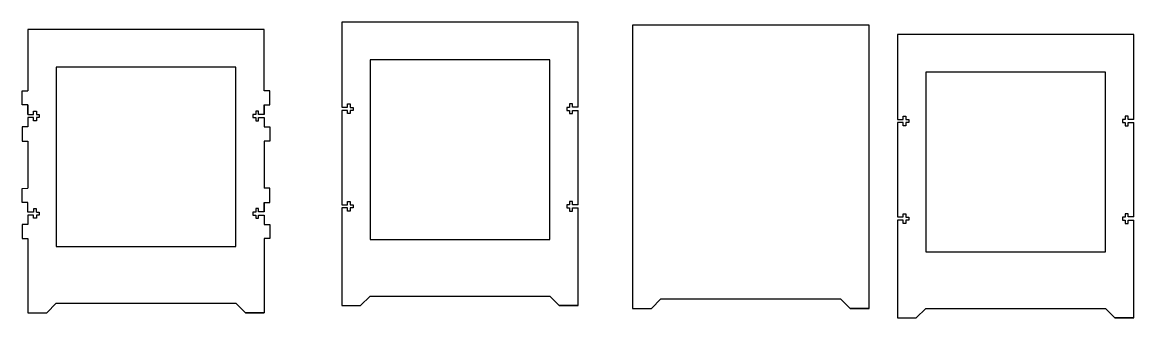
# Model space of a CAD drawing. Header units: millimetres. Extents: x -734 to 2460, y -330 to 1597.
# Drawn here: x 1110 to 2286, y 1284 to 1597 of the extents above; entities that cross this region are included whole.
import ezdxf

# ---------------------------------------------------------------- set-up
doc = ezdxf.new("R2010")
doc.units = ezdxf.units.MM

msp = doc.modelspace()

# ---------------------------------------------------------------- linework, layer by layer
for p, q in [((1366.23, 1524.303), (1366.23, 1589.303)), ((1668.132, 1556.873), (1478.132, 1556.873)), ((1478.132, 1556.873), (1478.132, 1366.873)), ((1668.132, 1366.873), (1668.132, 1556.873)), ((1336.23, 1549.303), (1146.23, 1549.303)), ((1146.23, 1549.303), (1146.23, 1359.303)), ((1336.23, 1359.303), (1336.23, 1549.303)), ((2255.747, 1543.888), (2065.747, 1543.888)), ((2065.747, 1543.888), (2065.747, 1353.888)), ((2255.747, 1353.888), (2255.747, 1543.888)), ((1110.23, 1509.303), (1110.23, 1524.303)), ((1110.23, 1524.303), (1116.23, 1524.303)), ((1372.23, 1524.303), (1366.23, 1524.303)), ((1372.23, 1509.303), (1372.23, 1524.303)), ((1116.23, 1509.303), (1110.23, 1509.303)), ((1116.23, 1499.303), (1116.23, 1509.303)), ((1366.23, 1499.303), (1366.23, 1509.303)), ((1366.23, 1509.303), (1372.23, 1509.303)), ((1448.132, 1506.873), (1454.132, 1506.873)), ((1454.132, 1506.873), (1454.132, 1510.273)), ((1454.132, 1510.273), (1457.132, 1510.273)), ((1457.132, 1510.273), (1457.132, 1506.734)), ((1457.132, 1506.734), (1460.132, 1506.734)), ((1460.132, 1506.734), (1460.132, 1503.534)), ((1689.132, 1506.734), (1686.132, 1506.734)), ((1686.132, 1506.734), (1686.132, 1503.534)), ((1692.132, 1510.273), (1689.132, 1510.273)), ((1689.132, 1510.273), (1689.132, 1506.734)), ((1692.132, 1506.873), (1692.132, 1510.273)), ((1698.132, 1506.873), (1692.132, 1506.873)), ((1116.23, 1499.303), (1122.23, 1499.303)), ((1122.23, 1495.964), (1116.23, 1495.964)), ((1116.23, 1495.964), (1116.23, 1485.964)), ((1122.23, 1499.303), (1122.23, 1502.703)), ((1122.23, 1502.703), (1125.23, 1502.703)), ((1122.23, 1492.564), (1122.23, 1495.964)), ((1125.23, 1502.703), (1125.23, 1499.164)), ((1125.23, 1499.164), (1128.23, 1499.164)), ((1128.23, 1495.964), (1125.23, 1495.964)), ((1125.23, 1495.964), (1125.23, 1492.564)), ((1128.23, 1499.164), (1128.23, 1495.964)), ((1357.23, 1499.164), (1354.23, 1499.164)), ((1354.23, 1499.164), (1354.23, 1495.964)), ((1354.23, 1495.964), (1357.23, 1495.964)), ((1360.23, 1502.703), (1357.23, 1502.703)), ((1357.23, 1502.703), (1357.23, 1499.164)), ((1357.23, 1495.964), (1357.23, 1492.564)), ((1360.23, 1499.303), (1360.23, 1502.703)), ((1366.23, 1499.303), (1360.23, 1499.303)), ((1360.23, 1492.564), (1360.23, 1495.964)), ((1360.23, 1495.964), (1366.23, 1495.964)), ((1366.23, 1495.964), (1366.23, 1485.964)), ((1454.132, 1503.534), (1448.132, 1503.534)), ((1454.132, 1500.134), (1454.132, 1503.534)), ((1457.132, 1500.134), (1454.132, 1500.134)), ((1460.132, 1503.534), (1457.132, 1503.534)), ((1457.132, 1503.534), (1457.132, 1500.134)), ((1686.132, 1503.534), (1689.132, 1503.534)), ((1689.132, 1503.534), (1689.132, 1500.134)), ((1689.132, 1500.134), (1692.132, 1500.134)), ((1692.132, 1500.134), (1692.132, 1503.534)), ((1692.132, 1503.534), (1698.132, 1503.534)), ((2035.747, 1493.888), (2041.747, 1493.888)), ((2041.747, 1493.888), (2041.747, 1497.288)), ((2041.747, 1497.288), (2044.747, 1497.288)), ((2044.747, 1497.288), (2044.747, 1493.749)), ((2044.747, 1493.749), (2047.747, 1493.749)), ((2047.747, 1493.749), (2047.747, 1490.549)), ((2276.747, 1493.749), (2273.747, 1493.749)), ((2273.747, 1493.749), (2273.747, 1490.549)), ((2279.747, 1497.288), (2276.747, 1497.288)), ((2276.747, 1497.288), (2276.747, 1493.749)), ((2279.747, 1493.888), (2279.747, 1497.288)), ((2285.747, 1493.888), (2279.747, 1493.888)), ((1116.23, 1485.964), (1110.23, 1485.964)), ((1110.23, 1485.964), (1110.23, 1470.964)), ((1125.23, 1492.564), (1122.23, 1492.564)), ((1357.23, 1492.564), (1360.23, 1492.564)), ((1366.23, 1485.964), (1372.23, 1485.964)), ((1372.23, 1485.964), (1372.23, 1470.964)), ((2041.747, 1490.549), (2035.747, 1490.549)), ((2041.747, 1487.149), (2041.747, 1490.549)), ((2044.747, 1487.149), (2041.747, 1487.149)), ((2047.747, 1490.549), (2044.747, 1490.549)), ((2044.747, 1490.549), (2044.747, 1487.149)), ((2273.747, 1490.549), (2276.747, 1490.549)), ((2276.747, 1490.549), (2276.747, 1487.149)), ((2276.747, 1487.149), (2279.747, 1487.149)), ((2279.747, 1487.149), (2279.747, 1490.549)), ((2279.747, 1490.549), (2285.747, 1490.549)), ((1110.23, 1470.964), (1116.23, 1470.964)), ((1372.23, 1470.964), (1366.23, 1470.964)), ((1110.23, 1420.903), (1116.23, 1421.041)), ((1110.23, 1405.903), (1110.23, 1420.903)), ((1372.23, 1421.041), (1366.23, 1421.041)), ((1372.23, 1406.041), (1372.23, 1421.041)), ((1116.23, 1405.903), (1110.23, 1405.903)), ((1116.23, 1395.903), (1116.23, 1405.903)), ((1125.23, 1399.303), (1122.23, 1399.303)), ((1122.23, 1399.303), (1122.23, 1395.903)), ((1125.23, 1395.903), (1125.23, 1399.303)), ((1360.23, 1399.441), (1357.23, 1399.441)), ((1357.23, 1399.441), (1357.23, 1395.903)), ((1360.23, 1396.041), (1360.23, 1399.441)), ((1366.23, 1396.041), (1366.23, 1406.041)), ((1366.23, 1406.041), (1372.23, 1406.041)), ((1448.132, 1403.612), (1454.132, 1403.612)), ((1454.132, 1400.273), (1448.132, 1400.273)), ((1454.132, 1403.612), (1454.132, 1407.012)), ((1454.132, 1407.012), (1457.132, 1407.012)), ((1454.132, 1396.873), (1454.132, 1400.273)), ((1457.132, 1407.012), (1457.132, 1403.473)), ((1457.132, 1403.473), (1460.132, 1403.473)), ((1460.132, 1400.273), (1457.132, 1400.273)), ((1457.132, 1400.273), (1457.132, 1396.873)), ((1460.132, 1403.473), (1460.132, 1400.273)), ((1689.132, 1403.473), (1686.132, 1403.473)), ((1686.132, 1403.473), (1686.132, 1400.273)), ((1686.132, 1400.273), (1689.132, 1400.273)), ((1692.132, 1407.012), (1689.132, 1407.012)), ((1689.132, 1407.012), (1689.132, 1403.473)), ((1689.132, 1400.273), (1689.132, 1396.873)), ((1692.132, 1403.612), (1692.132, 1407.012)), ((1698.132, 1403.612), (1692.132, 1403.612)), ((1692.132, 1396.873), (1692.132, 1400.273)), ((1692.132, 1400.273), (1698.132, 1400.273)), ((1122.23, 1395.903), (1116.23, 1395.903)), ((1122.23, 1392.703), (1116.23, 1392.703)), ((1116.23, 1392.703), (1116.23, 1382.703)), ((1122.23, 1389.303), (1122.23, 1392.703)), ((1125.23, 1389.303), (1122.23, 1389.303)), ((1125.23, 1395.903), (1128.23, 1395.903)), ((1125.23, 1395.903), (1125.23, 1395.903)), ((1128.23, 1392.703), (1125.23, 1392.703)), ((1125.23, 1392.703), (1125.23, 1389.303)), ((1128.23, 1395.903), (1128.23, 1392.703)), ((1357.23, 1395.903), (1354.23, 1395.903)), ((1354.23, 1395.903), (1354.23, 1392.703)), ((1354.23, 1392.703), (1357.23, 1392.703)), ((1357.23, 1392.703), (1357.23, 1389.303)), ((1357.23, 1389.303), (1360.23, 1389.303)), ((1366.23, 1396.041), (1360.23, 1396.041)), ((1360.23, 1389.303), (1360.23, 1392.703)), ((1360.23, 1392.703), (1366.23, 1392.703)), ((1366.23, 1392.703), (1366.23, 1382.703)), ((1457.132, 1396.873), (1454.132, 1396.873)), ((1689.132, 1396.873), (1692.132, 1396.873)), ((2035.747, 1390.627), (2041.747, 1390.627)), ((2041.747, 1387.288), (2035.747, 1387.288)), ((2041.747, 1390.627), (2041.747, 1394.027)), ((2041.747, 1394.027), (2044.747, 1394.027)), ((2041.747, 1383.888), (2041.747, 1387.288)), ((2044.747, 1394.027), (2044.747, 1390.488)), ((2044.747, 1390.488), (2047.747, 1390.488)), ((2047.747, 1387.288), (2044.747, 1387.288)), ((2044.747, 1387.288), (2044.747, 1383.888)), ((2047.747, 1390.488), (2047.747, 1387.288)), ((2276.747, 1390.488), (2273.747, 1390.488)), ((2273.747, 1390.488), (2273.747, 1387.288)), ((2273.747, 1387.288), (2276.747, 1387.288)), ((2279.747, 1394.027), (2276.747, 1394.027)), ((2276.747, 1394.027), (2276.747, 1390.488)), ((2276.747, 1387.288), (2276.747, 1383.888)), ((2279.747, 1390.627), (2279.747, 1394.027)), ((2285.747, 1390.627), (2279.747, 1390.627)), ((2279.747, 1383.888), (2279.747, 1387.288)), ((2279.747, 1387.288), (2285.747, 1387.288)), ((1116.23, 1382.703), (1110.23, 1382.703)), ((1110.23, 1382.703), (1110.23, 1367.703)), ((1366.23, 1382.703), (1372.23, 1382.703)), ((1372.23, 1382.703), (1372.23, 1367.703)), ((2044.747, 1383.888), (2041.747, 1383.888)), ((2276.747, 1383.888), (2279.747, 1383.888)), ((1110.23, 1367.703), (1116.23, 1367.703)), ((1372.23, 1367.703), (1366.23, 1367.703)), ((1366.23, 1367.703), (1366.23, 1289.303)), ((1478.132, 1366.873), (1668.132, 1366.873)), ((1146.23, 1359.303), (1336.23, 1359.303)), ((2065.747, 1353.888), (2255.747, 1353.888)), ((1468.132, 1296.873), (1478.132, 1306.873)), ((1478.132, 1306.873), (1668.132, 1306.873)), ((1678.132, 1296.873), (1668.132, 1306.873)), ((1136.23, 1289.303), (1146.23, 1299.303)), ((1146.23, 1299.303), (1336.23, 1299.303)), ((1346.23, 1289.303), (1336.23, 1299.303)), ((1448.132, 1296.873), (1468.132, 1296.873)), ((1698.132, 1296.873), (1678.132, 1296.873)), ((1755.747, 1293.888), (1775.747, 1293.888)), ((1775.747, 1293.888), (1785.747, 1303.888)), ((1785.747, 1303.888), (1975.747, 1303.888)), ((1985.747, 1293.888), (1975.747, 1303.888)), ((2005.747, 1293.888), (1985.747, 1293.888)), ((2055.747, 1283.888), (2065.747, 1293.888)), ((2065.747, 1293.888), (2255.747, 1293.888)), ((2265.747, 1283.888), (2255.747, 1293.888)), ((1116.23, 1289.303), (1136.23, 1289.303)), ((1366.23, 1289.303), (1346.23, 1289.303)), ((2035.747, 1283.888), (2055.747, 1283.888)), ((2285.747, 1283.888), (2265.747, 1283.888))]:
    msp.add_line(p, q)
for points in [[(1366.23, 1589.303), (1116.23, 1589.303), (1116.23, 1524.303)], [(1698.132, 1506.873), (1698.132, 1596.873), (1448.132, 1596.873), (1448.132, 1506.873)], [(1985.747, 1293.888), (2005.747, 1293.888), (2005.747, 1593.888), (1755.747, 1593.888), (1755.747, 1293.888), (1775.747, 1293.888)], [(2285.747, 1493.888), (2285.747, 1583.888), (2035.747, 1583.888), (2035.747, 1493.888)], [(1116.23, 1509.303), (1116.23, 1499.303)], [(1366.23, 1509.303), (1366.23, 1499.303)], [(1116.23, 1495.964), (1116.23, 1485.964)], [(1366.23, 1495.964), (1366.23, 1485.964)], [(1448.132, 1503.534), (1448.132, 1403.612)], [(1698.132, 1403.612), (1698.132, 1503.534)], [(2035.747, 1490.549), (2035.747, 1390.627)], [(2285.747, 1390.627), (2285.747, 1490.549)], [(1116.23, 1470.964), (1116.23, 1421.041)], [(1366.23, 1470.964), (1366.23, 1421.041)], [(1366.23, 1406.041), (1366.23, 1396.041)], [(1448.132, 1400.273), (1448.132, 1296.873), (1468.132, 1296.873)], [(1678.132, 1296.873), (1698.132, 1296.873), (1698.132, 1400.273)], [(1116.23, 1392.703), (1116.23, 1382.703)], [(1366.23, 1392.703), (1366.23, 1382.703)], [(2035.747, 1387.288), (2035.747, 1283.888), (2055.747, 1283.888)], [(2265.747, 1283.888), (2285.747, 1283.888), (2285.747, 1387.288)], [(1116.23, 1367.703), (1116.23, 1289.303), (1136.23, 1289.303)], [(1346.23, 1289.303), (1366.23, 1289.303)]]:
    msp.add_lwpolyline(points)

doc.saveas('drawing.dxf')
